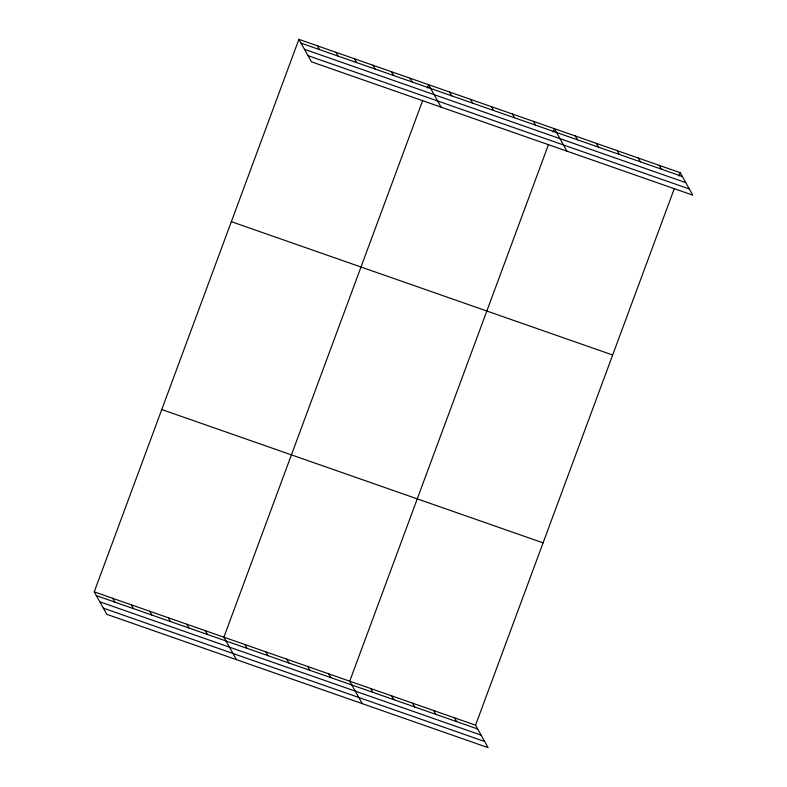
<?xml version="1.0" encoding="UTF-8"?>
<svg xmlns="http://www.w3.org/2000/svg" width="787" height="787" viewBox="0 0 787 787"><rect width="100%" height="100%" fill="white"/><g stroke="black" fill="none" stroke-linecap="round" stroke-linejoin="round"><path stroke-width="1.18" d="M94.233 591.854L475.555 725.191L488.107 747.65L106.786 614.313L94.233 591.854L298.893 39.35L680.214 172.687L692.767 195.146L311.445 61.809L298.893 39.35M422.708 100.441L223.882 637.195L236.434 659.654M427.292 88.065L428.541 84.681L441.094 107.14M548.539 144.444L349.723 681.198L362.266 703.647M553.123 132.059L554.373 128.684L566.925 151.143M475.555 725.191L674.37 188.437M678.965 176.062L680.214 172.687M301.008 43.137L682.329 176.475M304.451 49.296L685.772 182.633M308.002 55.641L689.314 188.978M231.358 221.678L612.67 355.016M161.778 409.535L543.089 542.863M96.358 595.641L477.67 728.978M99.801 601.809L481.113 735.137M103.343 608.154L484.664 741.492M659.24 165.349L661.355 169.136M638.267 158.02L640.382 161.807M617.293 150.681L619.408 154.468M596.32 143.352L598.435 147.139M575.346 136.013L577.461 139.801M533.409 121.355L535.524 125.133M512.435 114.017L514.55 117.804M491.462 106.688L493.577 110.475M470.488 99.349L472.603 103.136M449.515 92.02L451.63 95.807M410.017 78.208L412.142 81.996M391.503 71.735L393.618 75.522M372.979 65.252L375.094 69.04M354.455 58.779L356.57 62.567M335.941 52.306L338.056 56.093M317.417 45.823L319.532 49.611M454.581 717.862L456.696 721.649M433.607 710.523L435.723 714.311M412.634 703.194L414.749 706.982M391.66 695.856L393.785 699.643M370.697 688.527L372.812 692.314M328.75 673.859L330.865 677.646M307.776 666.53L309.891 670.317M286.802 659.191L288.918 662.979M265.829 651.862L267.944 655.65M244.855 644.523L246.97 648.311M205.368 630.712L207.483 634.499M186.844 624.239L188.959 628.026M168.32 617.765L170.435 621.553M149.805 611.283L151.921 615.07M131.281 604.809L133.397 608.597M112.757 598.336L114.872 602.124"/></g></svg>
